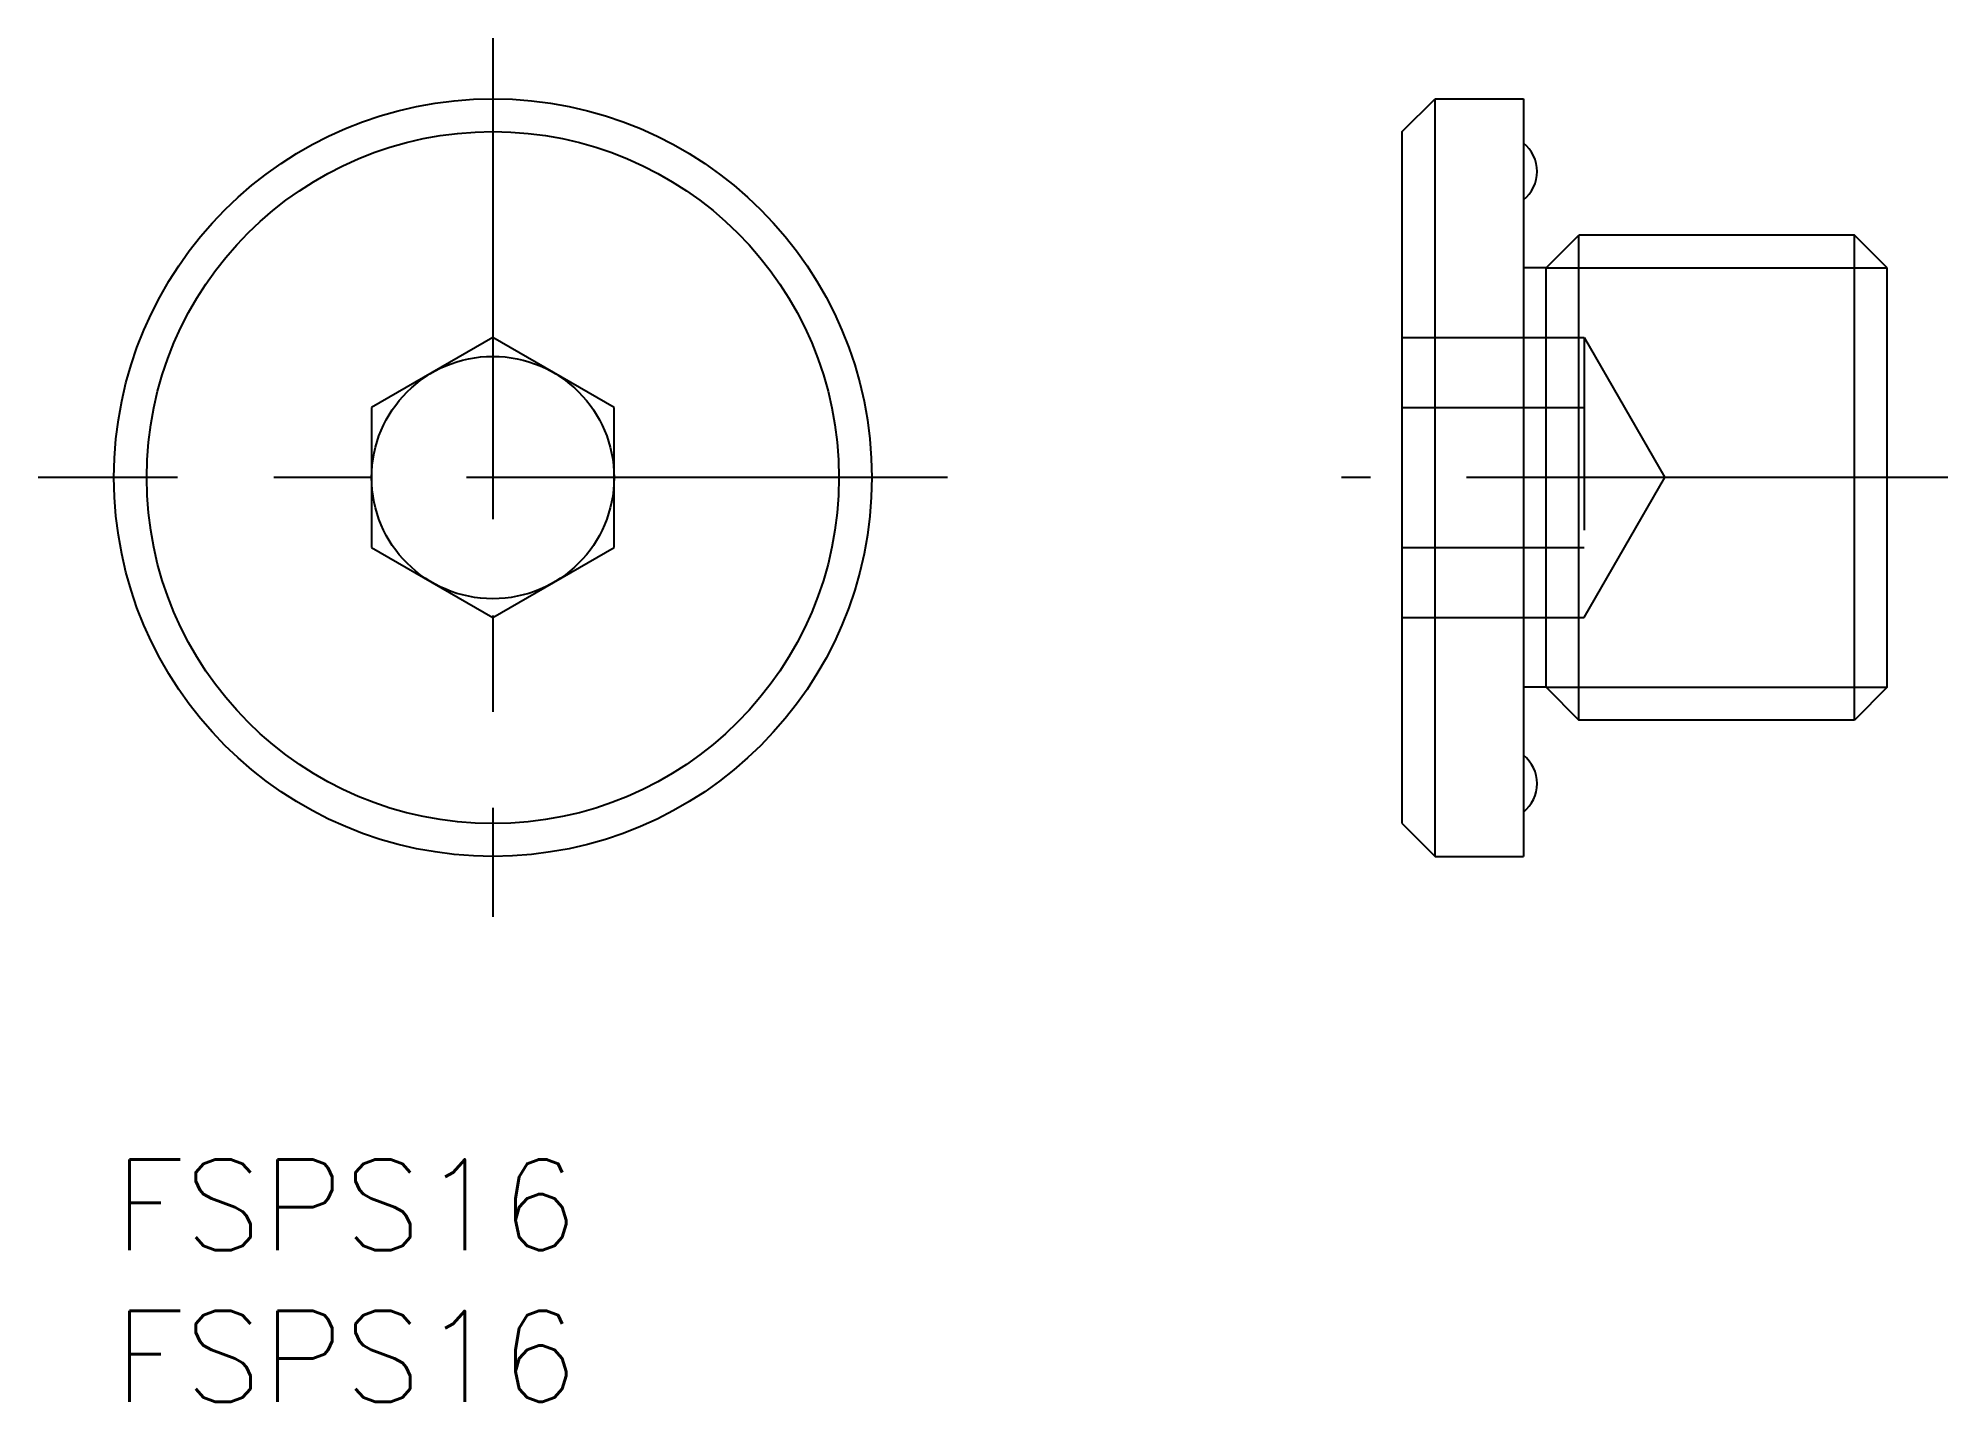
# Model space of a CAD drawing. Extents: x -2.5 to 60.5, y -8 to 37.
import ezdxf

# ---------------------------------------------------------------- set-up
doc = ezdxf.new("R2010")
doc.units = 0
doc.header["$LTSCALE"] = 0.5
doc.linetypes.add('CENTER', pattern=[50.8, 31.75, -6.35, 6.35, -6.35])
doc.linetypes.add('DASHED', pattern=[19.05, 12.7, -6.35])
for name, color, linetype in [('MSM_CENTER', 1, 'CENTER'), ('MSM_CONTINUOUS', 7, 'CONTINUOUS'), ('MSM_DASHED', 4, 'DASHED'), ('MSM_NARROW', 5, 'CONTINUOUS'), ('MSM_PART_NUMBER', 7, 'CONTINUOUS')]:
    doc.layers.add(name, color=color, linetype=linetype)
doc.styles.get("Standard").update_dxf_attribs({"font": 'txt.shx', "height": 3, "bigfont": 'bigfont.shx'})

# ---------------------------------------------------------------- blocks, each defined once
blk = doc.blocks.new('*U4')
at = {"layer": 'MSM_PART_NUMBER'}
blk.add_text('FSPS16', height=3, dxfattribs=at).set_placement((0, -3))
blk = doc.blocks.new('*U5')
at = {"layer": 'MSM_PART_NUMBER'}
blk.add_text('FSPS16', height=3, dxfattribs=at).set_placement((0, -8))

msp = doc.modelspace()

# ---------------------------------------------------------------- linework, layer by layer
at = {"layer": 'MSM_CENTER'}
for p, q in [((12.5, 37), (12.5, 8)), ((27.5, 22.5), (-2.5, 22.5)), ((60.5, 22.5), (40.5, 22.5))]:
    msp.add_line(p, q, dxfattribs=at)
at = {"layer": 'MSM_CONTINUOUS'}
for p, q in [((42.5, 33.917), (43.583, 35)), ((43.583, 10), (43.583, 35)), ((43.583, 35), (46.5, 35)), ((46.5, 35), (46.5, 10)), ((42.5, 11.082), (42.5, 33.917)), ((47.25, 29.417), (48.332, 30.5)), ((57.417, 30.5), (48.332, 30.5)), ((48.332, 14.5), (48.332, 30.5)), ((57.417, 14.5), (57.417, 30.5)), ((58.5, 29.417), (57.417, 30.5)), ((47.25, 29.417), (46.5, 29.417)), ((47.25, 15.583), (47.25, 29.417)), ((58.5, 15.583), (58.5, 29.417)), ((12.5, 27.119), (8.5, 24.809)), ((16.5, 24.809), (12.5, 27.119)), ((8.5, 24.809), (8.5, 20.191)), ((16.5, 20.191), (16.5, 24.809)), ((8.5, 20.191), (12.5, 17.881)), ((12.5, 17.881), (16.5, 20.191)), ((47.25, 15.583), (46.5, 15.583)), ((47.25, 15.583), (48.332, 14.5)), ((58.5, 15.583), (57.417, 14.5)), ((57.417, 14.5), (48.332, 14.5)), ((42.5, 11.082), (43.583, 10)), ((43.583, 10), (46.5, 10))]:
    msp.add_line(p, q, dxfattribs=at)
for radius in [12.5, 11.418, 4]:
    msp.add_circle((12.5, 22.5), radius, dxfattribs=at)
for centre in [(45.75, 32.6), (45.75, 12.4)]:
    msp.add_arc(centre, 1.2, 308.68219, 51.31781, dxfattribs=at)
at = {"layer": 'MSM_DASHED'}
for p, q in [((42.5, 27.119), (48.5, 27.119)), ((48.5, 27.119), (48.5, 17.881)), ((48.5, 27.119), (51.167, 22.5)), ((42.5, 24.809), (48.5, 24.809)), ((48.5, 17.881), (51.167, 22.5)), ((42.5, 20.191), (48.5, 20.191)), ((42.5, 17.881), (48.5, 17.881))]:
    msp.add_line(p, q, dxfattribs=at)
at = {"layer": 'MSM_NARROW'}
for p, q in [((47.25, 29.417), (58.5, 29.417)), ((47.25, 15.583), (58.5, 15.583))]:
    msp.add_line(p, q, dxfattribs=at)

# ---------------------------------------------------------------- block references
at = {"layer": 'MSM_CONTINUOUS'}
for name in ['*U4', '*U5']:
    msp.add_blockref(name, (0, 0), dxfattribs=at)

doc.saveas('drawing.dxf')
